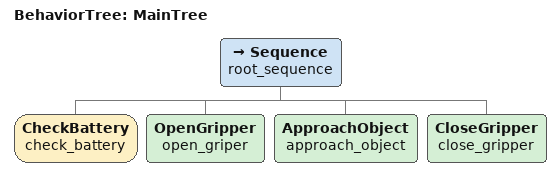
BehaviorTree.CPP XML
<root BTCPP_format="4" >
    <BehaviorTree ID="MainTree">
        <Sequence name="root_sequence">
            <CheckBattery name="check_battery"/>
            <OpenGripper name="open_griper"/>
            <ApproachObject name="approach_object"/>
            <CloseGripper name="close_gripper"/>
        </Sequence>
    </BehaviorTree>
</root>
